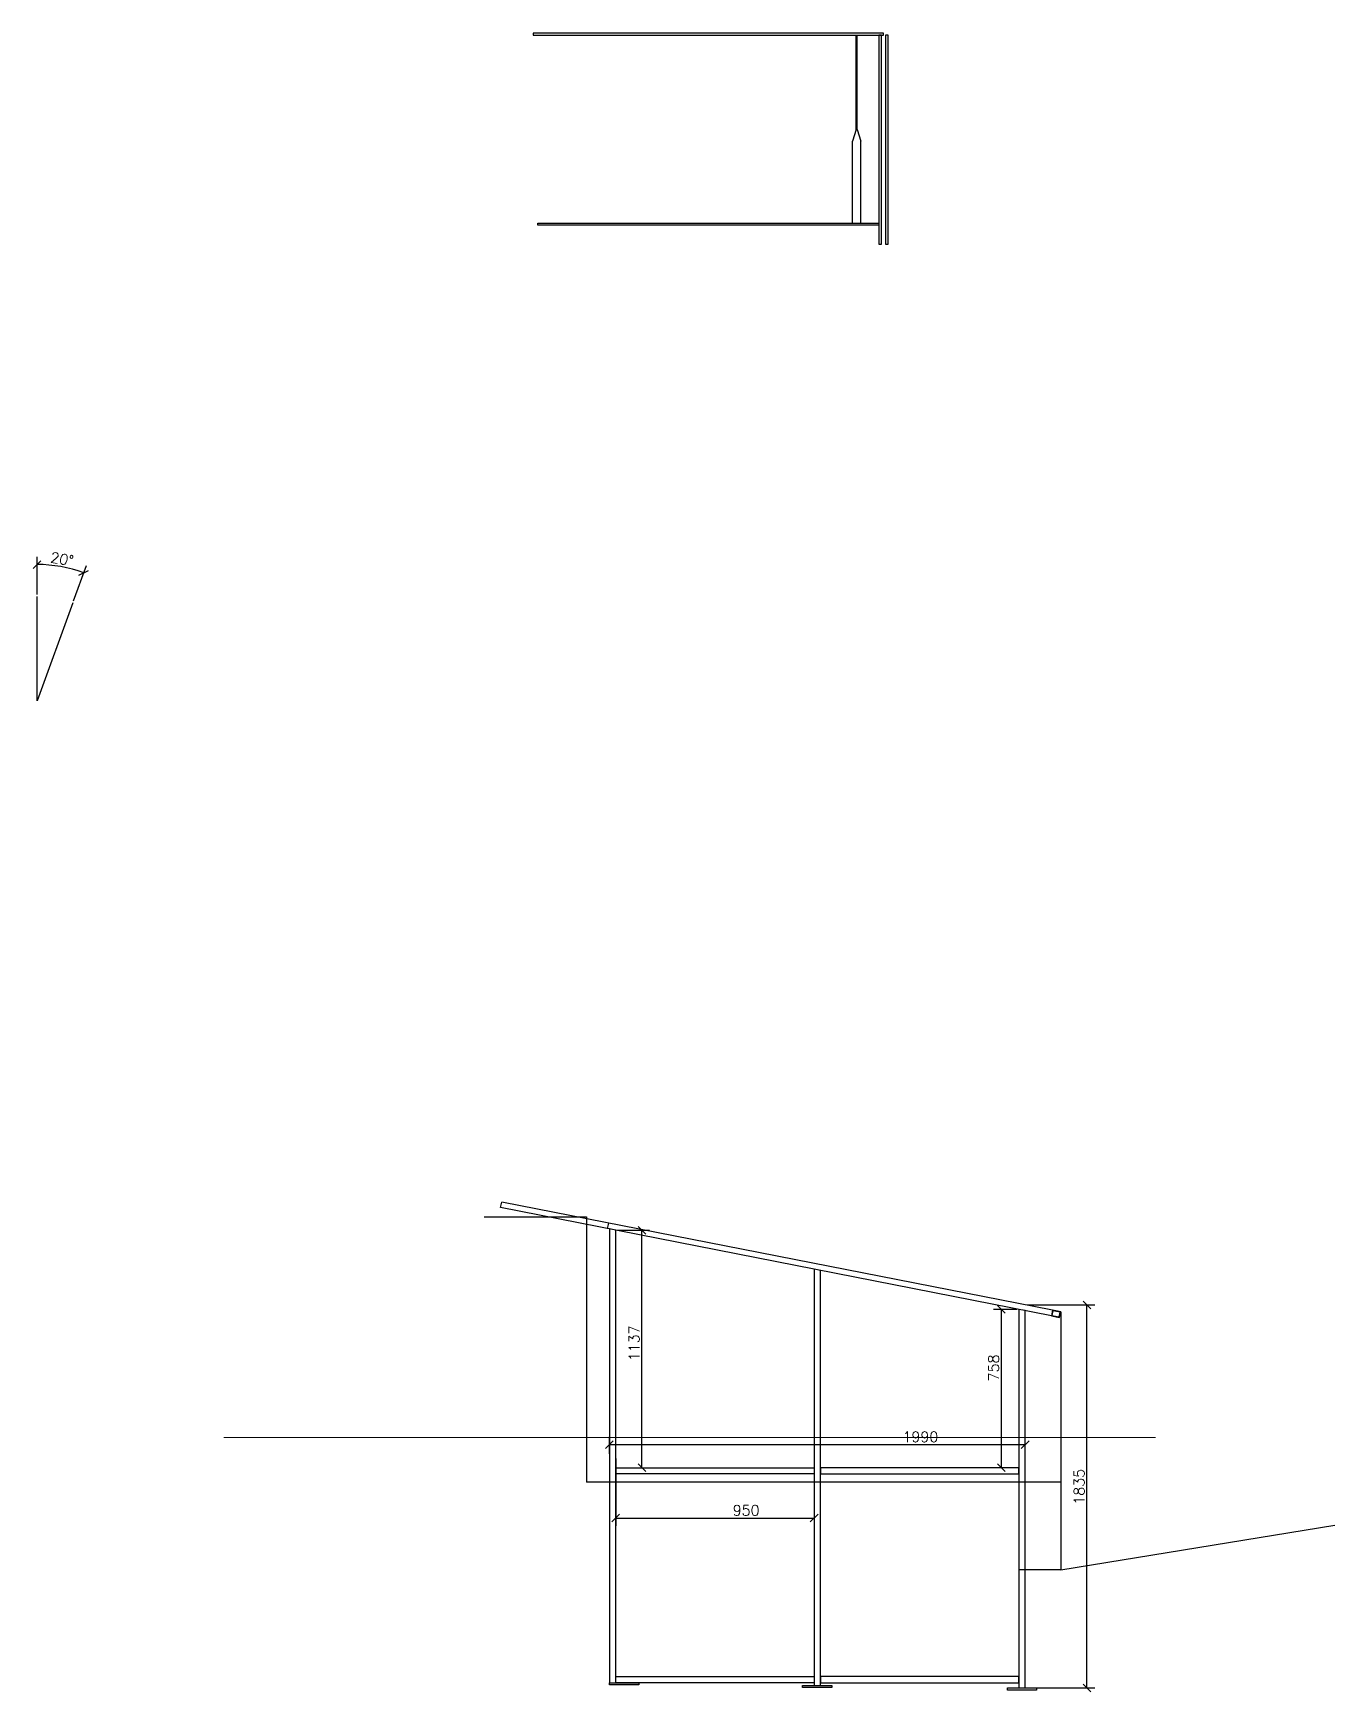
# Model space of a CAD drawing. Header units: millimetres. Extents: x -25270 to 56616, y 992 to 38275.
# Drawn here: x 139 to 6369, y 1010 to 8953 of the extents above; entities that cross this region are included whole.
import ezdxf

# ---------------------------------------------------------------- set-up
doc = ezdxf.new("R2010")
doc.units = ezdxf.units.MM
doc.linetypes.add('AXES2', pattern=[1.125, 0.75, -0.125, 0.125, -0.125])
doc.layers.add('AXES', color=1, linetype='AXES2', lineweight=13)
for name, color, linetype in [('Etat des lieux', 2, 'Continuous'), ('Garde Corps', 7, 'Continuous'), ('POTCACH', 7, 'Continuous')]:
    doc.layers.add(name, color=color, linetype=linetype)
doc.styles.add('DETX4', font='romans.shx', dxfattribs={"height": 50})
doc.dimstyles.new('DETX4', dxfattribs={"dimtxt": 50, "dimasz": 37, "dimexe": 37, "dimexo": 10, "dimgap": 12, "dimtad": 1, "dimdec": 0, "dimdsep": 46, "dimtxsty": 'DETX4', "dimblk": 'OBLIQUE', "dimcen": 0.09, "dimadec": 0, "dimazin": 0, "dimtfac": 1, "dimtdec": 0, "dimtix": 1, "dimtofl": 0, "dimtmove": 0, "dimatfit": 3, "dimldrblk": 'OBLIQUE', "dimfxl": 1, "dimtolj": 1, "dimtzin": 0, "dimarcsym": 0})

# ---------------------------------------------------------------- blocks, each defined once
blk = doc.blocks.new('_OBLIQUE')
at = {"color": 0, "linetype": 'ByBlock'}
blk.add_line((-0.5, -0.5), (0.5, 0.5), dxfattribs=at)
blk = doc.blocks.new('*D3')
at = {"layer": 'Defpoints', "color": 0, "transparency": 16777216}
for p in [(4887, 2193.7), (2897, 2139.6), (4887, 2139.6)]:
    blk.add_point(p, dxfattribs=at)
at = {"layer": 'POTCACH', "color": 0, "lineweight": -2, "transparency": 16777216}
for p, q in [((2897, 2149.6), (2897, 2230.7)), ((4887, 2149.6), (4887, 2230.7)), ((2897, 2193.7), (4887, 2193.7))]:
    blk.add_line(p, q, dxfattribs=at)
at = {"layer": 'POTCACH', "color": 0, "lineweight": -2, "transparency": 16777216, "xscale": 37, "yscale": 37, "zscale": 37, "rotation": 180}
blk.add_blockref('_OBLIQUE', (2897, 2193.7), dxfattribs=at)
at = {"layer": 'POTCACH', "color": 0, "lineweight": -2, "transparency": 16777216, "xscale": 37, "yscale": 37, "zscale": 37}
blk.add_blockref('_OBLIQUE', (4887, 2193.7), dxfattribs=at)
at = {"layer": 'POTCACH', "color": 0, "transparency": 16777216, "insert": (4385.6, 2230.7), "char_height": 50, "attachment_point": 5, "style": 'DETX4'}
blk.add_mtext('\\A1;1990', dxfattribs=at)
blk = doc.blocks.new('*D4')
at = {"layer": 'Defpoints', "color": 0, "transparency": 16777216}
for p in [(4887, 2862.6), (5182.9, 2862.6), (4887, 1028.1)]:
    blk.add_point(p, dxfattribs=at)
at = {"layer": 'POTCACH', "color": 0, "lineweight": -2, "transparency": 16777216}
for p, q in [((4897, 2862.6), (5219.9, 2862.6)), ((5182.9, 1028.1), (5182.9, 2862.6)), ((4897, 1028.1), (5219.9, 1028.1))]:
    blk.add_line(p, q, dxfattribs=at)
at = {"layer": 'POTCACH', "color": 0, "lineweight": -2, "transparency": 16777216, "xscale": 37, "yscale": 37, "zscale": 37}
for p, rotation in [((5182.9, 2862.6), 90), ((5182.9, 1028.1), 270)]:
    blk.add_blockref('_OBLIQUE', p, dxfattribs=dict(at, rotation=rotation))
at = {"layer": 'POTCACH', "color": 0, "transparency": 16777216, "insert": (5145.9, 1991.5), "char_height": 50, "attachment_point": 5, "rotation": 90, "style": 'DETX4'}
blk.add_mtext('\\A1;1835', dxfattribs=at)
blk = doc.blocks.new('*D5')
at = {"layer": 'Defpoints', "color": 0, "transparency": 16777216}
for p in [(2927, 2136.7), (3877, 2136.7), (3877, 1842)]:
    blk.add_point(p, dxfattribs=at)
at = {"layer": 'POTCACH', "color": 0, "lineweight": -2, "transparency": 16777216}
for p, q in [((2927, 2126.7), (2927, 1805)), ((3877, 2126.7), (3877, 1805)), ((2927, 1842), (3877, 1842))]:
    blk.add_line(p, q, dxfattribs=at)
at = {"layer": 'POTCACH', "color": 0, "lineweight": -2, "transparency": 16777216, "xscale": 37, "yscale": 37, "zscale": 37, "rotation": 180}
blk.add_blockref('_OBLIQUE', (2927, 1842), dxfattribs=at)
at = {"layer": 'POTCACH', "color": 0, "lineweight": -2, "transparency": 16777216, "xscale": 37, "yscale": 37, "zscale": 37}
blk.add_blockref('_OBLIQUE', (3877, 1842), dxfattribs=at)
at = {"layer": 'POTCACH', "color": 0, "transparency": 16777216, "insert": (3551.4, 1879), "char_height": 50, "attachment_point": 5, "style": 'DETX4'}
blk.add_mtext('\\A1;950', dxfattribs=at)
blk = doc.blocks.new('*D6')
at = {"layer": 'Defpoints', "color": 0, "transparency": 16777216}
for p in [(4773.2, 2841), (4857, 2841), (4857, 2083.1)]:
    blk.add_point(p, dxfattribs=at)
at = {"layer": 'POTCACH', "color": 0, "lineweight": -2, "transparency": 16777216}
for p, q in [((4847, 2841), (4736.2, 2841)), ((4773.2, 2083.1), (4773.2, 2841)), ((4847, 2083.1), (4736.2, 2083.1))]:
    blk.add_line(p, q, dxfattribs=at)
at = {"layer": 'POTCACH', "color": 0, "lineweight": -2, "transparency": 16777216, "xscale": 37, "yscale": 37, "zscale": 37}
for p, rotation in [((4773.2, 2841), 90), ((4773.2, 2083.1), 270)]:
    blk.add_blockref('_OBLIQUE', p, dxfattribs=dict(at, rotation=rotation))
at = {"layer": 'POTCACH', "color": 0, "transparency": 16777216, "insert": (4736.2, 2560.7), "char_height": 50, "attachment_point": 5, "rotation": 90, "style": 'DETX4'}
blk.add_mtext('\\A1;758', dxfattribs=at)
blk = doc.blocks.new('*D7')
at = {"layer": 'Defpoints', "color": 0, "transparency": 16777216}
for p in [(2927, 3220.3), (3052.3, 3220.3), (2927, 2083.1)]:
    blk.add_point(p, dxfattribs=at)
at = {"layer": 'POTCACH', "color": 0, "lineweight": -2, "transparency": 16777216}
for p, q in [((2937, 3220.3), (3089.3, 3220.3)), ((3052.3, 2083.1), (3052.3, 3220.3)), ((2937, 2083.1), (3089.3, 2083.1))]:
    blk.add_line(p, q, dxfattribs=at)
at = {"layer": 'POTCACH', "color": 0, "lineweight": -2, "transparency": 16777216, "xscale": 37, "yscale": 37, "zscale": 37}
for p, rotation in [((3052.3, 3220.3), 90), ((3052.3, 2083.1), 270)]:
    blk.add_blockref('_OBLIQUE', p, dxfattribs=dict(at, rotation=rotation))
at = {"layer": 'POTCACH', "color": 0, "transparency": 16777216, "insert": (3015.3, 2678.6), "char_height": 50, "attachment_point": 5, "rotation": 90, "style": 'DETX4'}
blk.add_mtext('\\A1;1137', dxfattribs=at)
blk = doc.blocks.new('A$C643B79CD')
for p, q in [((17, 449), (17, 898)), ((23, 449), (23, 898)), ((17, 449), (23, 449)), ((0, 0), (0, 392.8)), ((40, 0), (40, 393.3))]:
    blk.add_line(p, q)
at = {"layer": 'POTCACH'}
for p, q in [((17, 449), (0, 392.8)), ((23, 449), (40, 393.3))]:
    blk.add_line(p, q, dxfattribs=at)
blk = doc.blocks.new('A$C21267E94')
at = {"layer": 'Etat des lieux'}
for p, q in [((0, 1690), (490, 1690)), ((490, 1690), (490, 420)), ((2760, 420), (490, 420)), ((2760, 0), (2560, 0))]:
    blk.add_line(p, q, dxfattribs=at)
blk = doc.blocks.new('*D65')
at = {"color": 0, "lineweight": -2, "transparency": 16777216}
for p, q in [((157.1, 6265.7), (157.1, 6445.4)), ((331.5, 6234.9), (393, 6403.8))]:
    blk.add_line(p, q, dxfattribs=at)
blk.add_arc((157.1, 5755.7), 652.8, 70, 90, dxfattribs=at)
at = {"layer": 'Defpoints', "color": 0, "transparency": 16777216}
for p in [(232.9, 6404), (157.1, 6255.7), (328.1, 6225.5), (157.1, 5755.7), (157.1, 5755.7)]:
    blk.add_point(p, dxfattribs=at)
at = {"color": 0, "lineweight": -2, "transparency": 16777216, "xscale": 37, "yscale": 37, "zscale": 37}
for p, rotation in [((157.1, 6408.4), 180), ((380.3, 6369), 340)]:
    blk.add_blockref('_OBLIQUE', p, dxfattribs=dict(at, rotation=rotation))
at = {"color": 0, "transparency": 16777216, "insert": (277, 6434.9), "char_height": 50, "attachment_point": 5, "rotation": 349.99079, "style": 'DETX4'}
blk.add_mtext('\\A1;20°', dxfattribs=at)

msp = doc.modelspace()

# ---------------------------------------------------------------- linework, layer by layer
for p, q in [((157.1, 5755.7), (157.1, 6255.7)), ((328.1, 6225.5), (157.1, 5755.7)), ((5057.2, 2829.2), (5057.2, 1594.2)), ((5057.2, 1594.2), (6369.4, 1807.3))]:
    msp.add_line(p, q)
at = {"layer": 'AXES'}
msp.add_line((5510.9, 2227.6), (1051.3, 2227.6), dxfattribs=at)
at = {"layer": 'POTCACH'}
for p, q in [((2376.1, 3328.6), (2381.3, 3355)), ((5018, 2836.9), (2381.3, 3355)), ((5012.8, 2810.4), (2376.1, 3328.6)), ((2888.2, 3227.9), (2893.4, 3254.4)), ((5018, 2836.9), (5012.8, 2810.4))]:
    msp.add_line(p, q, dxfattribs=at)
for points in [[(4208.8, 8953.3), (2532, 8953.3), (2532, 8943.3), (4208.8, 8943.3)], [(4186.8, 7943.3), (4198.8, 7943.3), (4198.8, 8943.3), (4186.8, 8943.3)], [(4218.8, 7943.3), (4230.8, 7943.3), (4230.8, 8943.3), (4218.8, 8943.3)], [(2554, 8043.3), (4186.8, 8043.3), (4186.8, 8033.3), (2554, 8033.3)], [(2897, 1053.1), (2927, 1053.1), (2927, 3220.3), (2897, 3226.2)], [(3877, 1039.7), (3907, 1039.7), (3907, 3027.7), (3877, 3033.6)], [(4857, 1028.1), (4887, 1028.1), (4887, 2835.1), (4857, 2841)], [(5012.8, 2810.4), (5052, 2802.7), (5057.2, 2829.2), (5018, 2836.9)], [(5015.1, 2812), (5050.4, 2805.1), (5054.9, 2827.6), (5019.5, 2834.6)], [(2927, 2083.1), (3877, 2083.1), (3877, 2053.1), (2927, 2053.1)], [(4857, 2083.1), (3907, 2083.1), (3907, 2053.1), (4857, 2053.1)], [(2897, 1053.1), (3037, 1053.1), (3037, 1043.1), (2897, 1043.1)], [(2927, 1083.1), (3877, 1083.1), (3877, 1053.1), (2927, 1053.1)], [(3822, 1039.7), (3962, 1039.7), (3962, 1029.7), (3822, 1029.7)], [(4857, 1083.1), (3907, 1083.1), (3907, 1053.1), (4857, 1053.1)], [(4802, 1028.1), (4942, 1028.1), (4942, 1018.1), (4802, 1018.1)]]:
    msp.add_lwpolyline(points, close=True, dxfattribs=at)

# ---------------------------------------------------------------- block references
msp.add_blockref('A$C21267E94', (2297.2, 1594.2))
at = {"layer": 'Garde Corps'}
msp.add_blockref('A$C643B79CD', (4060.7, 8043.3), dxfattribs=at)

# ---------------------------------------------------------------- dimensions: what is measured, and where the dimension line sits
dim = msp.add_angular_dim_2l(base=(232.9, 6404), line1=((157.1, 5755.7), (157.1, 6255.7)), line2=((328.1, 6225.5), (157.1, 5755.7)), dimstyle='DETX4')
dim.commit()
dim.dimension.update_dxf_attribs({"geometry": '*D65', "text_midpoint": (270.5, 6398.5), "dimtype": 162})
at = {"layer": 'POTCACH'}
for base, p1, p2, picture, middle in [((3052.3, 3220.3), (2927, 2083.1), (2927, 3220.3), '*D7', (3052.3, 2678.6)), ((5182.9064, 2862.6465), (4887.0034, 1028.0824), (4887.0034, 2862.6465), '*D4', (5182.9064, 1991.4567)), ((4773.2, 2841), (4857, 2083.1), (4857, 2841), '*D6', (4773.2, 2560.7))]:
    dim = msp.add_linear_dim(base=base, p1=p1, p2=p2, angle=90, dimstyle='DETX4', dxfattribs=at)
    dim.commit()
    dim.dimension.update_dxf_attribs({"geometry": picture, "text_midpoint": middle, "dimtype": 160})
for base, p1, p2, picture, middle in [((4887, 2193.7), (2897, 2139.6), (4887, 2139.6), '*D3', (4385.6, 2193.7)), ((3877, 1842), (2927, 2136.7), (3877, 2136.7), '*D5', (3551.4, 1842))]:
    dim = msp.add_linear_dim(base=base, p1=p1, p2=p2, dimstyle='DETX4', dxfattribs=at)
    dim.commit()
    dim.dimension.update_dxf_attribs({"geometry": picture, "text_midpoint": middle, "dimtype": 160})

doc.saveas('drawing.dxf')
